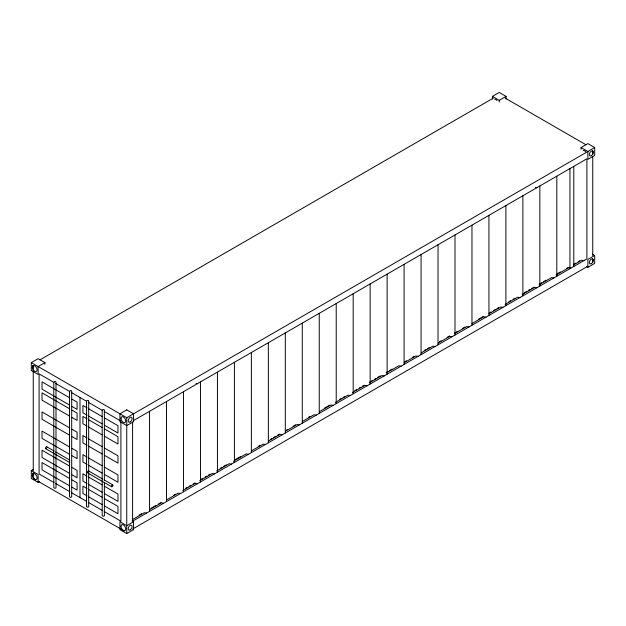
<?xml version="1.0" encoding="UTF-8"?>
<svg xmlns="http://www.w3.org/2000/svg" width="626" height="626" viewBox="0 0 626 626"><rect width="100%" height="100%" fill="white"/><g stroke="black" fill="none" stroke-linecap="round" stroke-linejoin="round"><path stroke-width="0.94" d="M54 450.97L46.512 446.651L45.588 447.535L45.588 448.654L69.705 462.583L69.705 461.456M102.515 478.984L88.376 470.822L87.452 471.707L87.452 472.826L111.577 486.754L112.5 486.566L113.071 485.33L112.5 484.751L104.182 479.946M112.5 484.751L111.577 485.627L111.577 486.754M44.939 362.618L38.116 366.554L38.116 374.426L31.3 370.49L31.3 362.618L38.116 358.682L44.939 362.618L44.939 364.363M492.435 99.002L492.435 96.381L499.251 92.445L506.074 96.381L506.074 99.002M40.017 359.833L493.335 98.11M492.435 96.381L499.251 100.316L506.074 96.381M581.061 149.301L581.061 147.548L587.884 143.612L594.7 147.548L594.7 155.42L587.884 159.356L587.884 151.484L594.7 147.548M39.634 481.511L38.116 482.388L31.3 478.452L31.3 470.58L33.569 469.265M38.303 366.656L126.749 417.722L587.681 151.602M133.432 420.609L586.906 158.793L586.906 258.882L132.587 521.184L132.587 422.065M139.105 515.175L141.64 513.711M150.944 508.335L156.023 505.409M158.558 503.938L161.101 502.475M173.785 495.15L175.483 494.172M185.632 488.311L187.323 487.333M189.021 486.355L190.711 485.377M193.246 483.914L194.936 482.936M200.86 479.516L202.55 478.538M205.093 477.075L206.783 476.096M208.474 475.126L210.172 474.148M220.321 468.287L222.011 467.309M223.701 466.331L226.244 464.868M235.548 459.492L240.627 456.557M258.389 446.307L260.087 445.329M270.236 439.468L271.927 438.49M273.625 437.511L275.315 436.533M277.85 435.07L279.54 434.092M285.464 430.672L287.154 429.694M293.078 426.275L295.621 424.811M308.305 417.487L310.003 416.509M324.385 408.207L329.456 405.272M339.613 399.411L341.303 398.433M342.993 397.455L344.691 396.485M354.84 390.624L356.53 389.646M359.074 388.175L360.764 387.204M362.454 386.226L364.144 385.248M370.068 381.829L372.603 380.365M374.301 379.387L375.991 378.409M377.681 377.431L380.225 375.968M386.14 372.548L387.838 371.57M389.529 370.592L392.064 369.129M404.756 361.805L406.446 360.826M412.37 357.407L414.06 356.429M424.217 350.568L425.907 349.59M427.597 348.612L429.287 347.633M439.444 341.773L441.134 340.794M447.058 337.383L449.593 335.912M454.672 332.985L457.207 331.514M462.285 328.587L464.821 327.124M478.358 319.307L483.436 316.373M489.36 312.953L491.05 311.983M493.585 310.512L495.283 309.534M496.974 308.563L498.664 307.585M508.821 301.724L510.511 300.746M513.046 299.283L514.736 298.305M524.048 292.929L526.583 291.466M528.274 290.487L529.972 289.509M531.662 288.531L534.197 287.068M539.276 284.141L541.811 282.67M543.509 281.692L546.044 280.229M557.038 273.883L560.427 271.927M566.35 268.507L568.04 267.529M573.964 264.109L575.654 263.131M578.189 261.668L579.887 260.69M132.642 519.47L144.324 512.725L146.594 513.101M149.614 509.674L161.297 502.921L163.558 503.304M166.579 499.877L178.261 493.124L180.531 493.507M182.714 490.557L195.234 483.327L197.495 483.71M199.686 480.76L212.198 473.53L214.468 473.913M216.651 470.963L229.171 463.733L231.432 464.116M251.425 450.892L263.108 444.139L265.377 444.523M268.397 441.095L280.08 434.342L282.342 434.726M285.362 431.298L297.045 424.545L299.314 424.929M302.335 421.501L314.017 414.748L316.279 415.132M319.299 411.705L330.982 404.952L333.251 405.335M335.434 402.385L347.954 395.155L350.216 395.538M352.407 392.588L364.919 385.358L367.188 385.741M369.371 382.791L381.891 375.561L384.153 375.944M386.344 372.994L398.864 365.764L401.125 366.147M404.146 362.712L415.828 355.967L418.09 356.35M421.118 352.915L432.801 346.17L435.062 346.554M438.083 343.118L449.765 336.373L452.035 336.757M455.055 333.322L466.738 326.576L468.999 326.96M472.02 323.525L483.702 316.779L485.972 317.163M488.992 313.728L500.675 306.983L502.936 307.366M505.127 304.416L517.639 297.186L519.909 297.569M522.092 294.619L534.612 287.389L536.873 287.772M539.064 284.822L551.584 277.592L553.846 277.975M573.33 265.041L581.679 260.22L583.941 260.596M126.749 525.683L133.565 521.748L133.565 529.619L126.749 533.555L119.926 529.619L119.926 521.748L126.749 525.683L126.749 533.555M587.884 267.318L594.7 263.382L594.7 255.51L587.884 259.446L587.884 267.318L586.366 266.449M132.665 529.009L587.681 266.316M45.588 448.654L46.512 448.466M54.415 381.5L55.777 381.625L55.996 382.408L55.996 487.951L54.767 488.311L53.789 487.748L53.789 382.204M70.12 390.569L71.481 390.687L71.693 391.477L71.693 497.021L70.472 497.38L69.494 496.817L69.494 391.273M87.108 400.374L88.462 400.491L88.681 401.282L88.681 506.825L87.452 507.185L86.482 506.622L86.482 401.078M102.813 409.435L104.166 409.56L104.386 410.351L104.386 480.713M535.363 187.432L536.873 187.683M570.81 268.178L568.549 267.795L556.029 275.025L556.811 276.262L556.811 176.172M195.985 383.37L197.495 383.621M248.405 454.32L246.143 453.936L233.623 461.166L234.406 462.403L234.406 362.313M505.151 98.094L586.014 144.786M581.061 147.548L587.884 151.484M592.431 254.203L594.7 255.51M31.3 362.618L38.116 366.554M54.118 382.541L39.094 373.863L39.094 473.952L54.118 482.63M55.784 383.503L69.979 391.696M71.646 392.659L86.678 401.336M88.344 402.299L102.539 410.492M104.206 411.454L120.904 421.095M69.564 397.76L42.012 381.852L42.012 389.169L69.564 405.069M72.068 399.208L77.076 402.095L77.076 409.404L72.068 406.517M87.092 407.878L82.922 405.468L82.922 412.784L87.092 415.195M88.759 408.848L102.116 416.556M104.62 418.004L117.978 425.711L117.978 433.028L104.62 425.312M88.759 416.157L102.116 423.865M69.564 408.747L42.012 392.838L42.012 400.147L69.564 416.055M72.068 410.187L77.076 413.082L77.076 420.39L72.068 417.503M87.092 418.864L82.922 416.454L82.922 423.763L87.092 426.173M88.759 419.827L102.116 427.542M104.62 428.99L117.978 436.698L117.978 444.006L104.62 436.299M88.759 427.143L102.116 434.851M69.564 427.863L42.012 411.955L42.012 419.271L69.564 435.172M72.068 429.311L77.076 432.198L77.076 439.507L72.068 436.619M87.092 437.981L82.922 435.571L82.922 442.887L87.092 445.297M88.759 438.951L102.116 446.659M104.62 448.106L117.978 455.814L117.978 463.13L104.62 455.415M88.759 446.26L102.116 453.967M69.564 446.98L42.012 431.079L42.012 438.388L69.564 454.288M72.068 448.427L77.076 451.323L77.076 458.631L72.068 455.736M87.092 457.105L82.922 454.695L82.922 462.004L87.092 464.414M88.759 458.068L102.116 465.775M104.62 467.223L117.978 474.938L117.978 482.247L104.62 474.531M88.759 465.376L102.116 473.092M55.659 451.933L69.799 460.094M69.564 466.096L42.012 450.196L42.012 457.504L69.564 473.412M72.068 467.544L77.076 470.439L77.076 477.748L72.068 474.852M87.092 476.222L82.922 473.812L82.922 481.12L87.092 483.53M88.759 477.184L102.116 484.9M104.62 486.339L117.978 494.055L117.978 501.363L104.62 493.656M88.759 484.493L102.116 492.208M69.564 478.467L42.012 462.567L42.012 469.876L69.564 485.784M72.068 479.915L77.076 482.81L77.076 490.119L72.068 487.224M87.092 488.593L82.922 486.183L82.922 493.491L87.092 495.902M88.759 489.555L102.116 497.263M104.62 498.711L117.978 506.426L117.978 513.735L104.62 506.019M132.047 520.871L133.565 521.748M88.759 496.864L102.116 504.579M55.784 483.593L69.979 491.786M71.646 492.748L86.678 501.426M88.344 502.388L102.539 510.581M104.206 511.544L120.904 521.184L120.904 422.065M31.3 470.58L38.116 474.516L38.116 482.388M35.776 479.907L33.248 478.452L33.248 472.614M38.303 481.371L124.222 530.973M88.376 470.822L88.955 471.401M46.512 446.651L47.083 447.23M569.159 267.443L569.942 268.679L569.942 168.59M592.752 150.616L592.752 154.505M592.752 156.453L592.752 255.604M592.752 258.522L592.752 262.411M573.784 166.375L573.784 266.465M539.847 185.969L539.847 286.059M522.874 195.766L522.874 295.855M505.902 205.563L505.902 305.652M499.251 100.316L499.251 102.069M488.937 215.36L488.937 315.449M471.965 225.157L471.965 325.246M455 234.953L455 335.043M438.028 244.75L438.028 344.84M421.063 254.547L421.063 354.637M404.091 264.344L404.091 364.434M387.126 274.141L387.126 374.231M370.154 283.938L370.154 384.028M353.181 293.735L353.181 393.824M336.217 303.532L336.217 403.621M319.244 313.329L319.244 413.418M302.28 323.126L302.28 423.215M285.307 332.922L285.307 433.012M268.343 342.719L268.343 442.809M251.37 352.516L251.37 452.606M217.433 372.11L217.433 472.2M200.469 381.907L200.469 481.997M183.496 391.704L183.496 491.793M166.524 401.501L166.524 501.59M149.559 411.298L149.559 511.387M126.749 417.722L126.749 524.651M104.386 482.662L104.386 515.894L103.157 516.254L102.187 515.691L102.187 410.147M79.995 397.479L79.995 497.568M33.248 365.686L33.248 470.674M33.734 475.056A2.754 1.588 -60 0 1 32.763 473.671M593.346 260.04A3.357 1.941 60 0 1 592.478 260.541M494.657 99.229A3.357 1.941 60 0 1 497.036 100.598M33.734 367.094A2.754 1.588 -60 0 1 32.763 365.709M583.283 150.396A3.357 1.941 60 0 1 585.662 151.766M593.346 152.079A3.357 1.941 60 0 1 592.478 152.58M126.749 409.85L119.926 413.786L119.926 421.658L126.749 425.594L133.565 421.658L133.565 413.786L126.749 409.85M32.333 475.111A3.357 1.941 60 0 0 35.893 479.539A3.357 1.941 60 0 0 35.893 474.79A3.357 1.941 60 0 0 32.333 475.111M120.967 526.278A3.357 1.941 60 0 0 124.527 530.707A3.357 1.941 60 0 0 124.527 525.965A3.357 1.941 60 0 0 120.967 526.278M130.153 529.901A2.754 1.588 -60 0 0 131.843 525.55A2.754 1.588 -60 0 0 128.471 527.499A2.754 1.588 -60 0 0 130.153 529.901M591.288 263.663A2.754 1.588 -60 0 0 592.978 259.32A2.754 1.588 -60 0 0 589.606 261.269A2.754 1.588 -60 0 0 591.288 263.663M32.333 367.149A3.357 1.941 60 0 0 35.893 371.578A3.357 1.941 60 0 0 35.893 366.828A3.357 1.941 60 0 0 32.333 367.149M120.967 418.317A3.357 1.941 60 0 0 124.527 422.746A3.357 1.941 60 0 0 124.527 418.004A3.357 1.941 60 0 0 120.967 418.317M130.153 421.94A2.754 1.588 -60 0 0 131.843 417.589A2.754 1.588 -60 0 0 128.471 419.537A2.754 1.588 -60 0 0 130.153 421.94M591.288 155.702A2.754 1.588 -60 0 0 592.978 151.359A2.754 1.588 -60 0 0 589.606 153.3A2.754 1.588 -60 0 0 591.288 155.702"/></g></svg>
